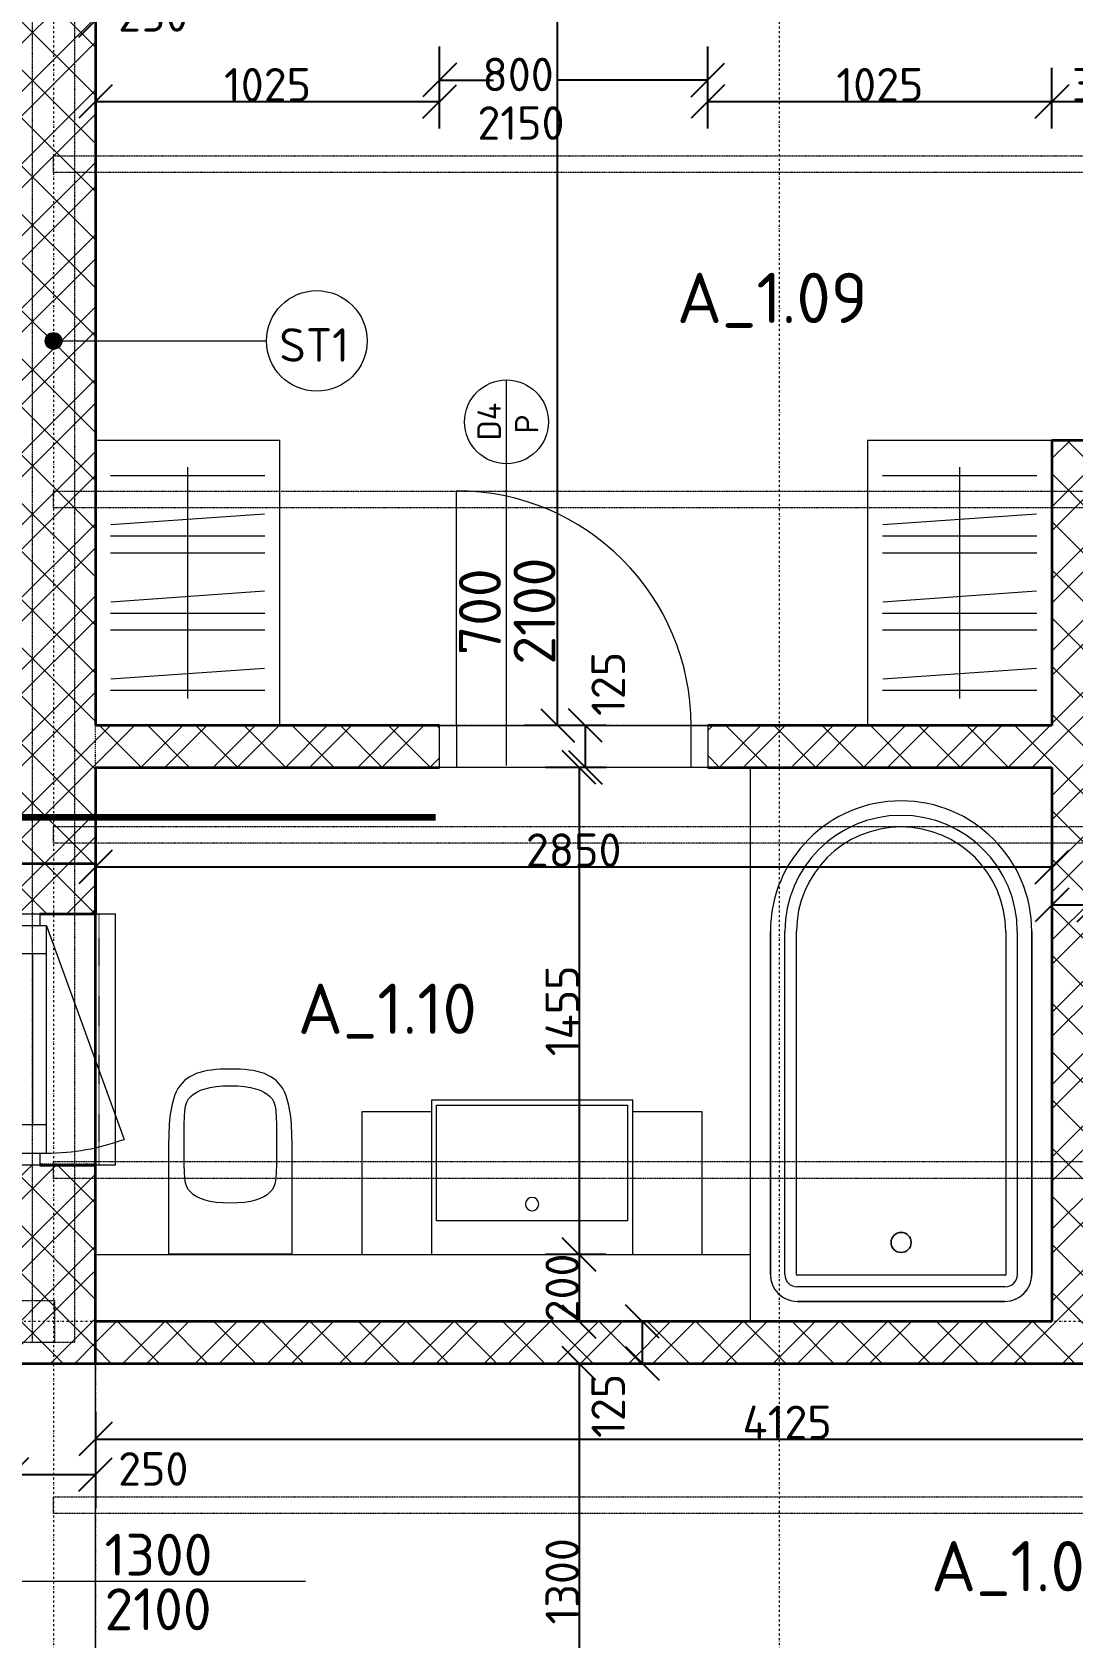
# Model space of a CAD drawing. Extents: x 43000 to 200282, y 3579 to 63943.
# Drawn here: x 54116 to 57220, y 16109 to 20899 of the extents above; entities that cross this region are included whole.
import ezdxf

# ---------------------------------------------------------------- set-up
doc = ezdxf.new("R2010")
doc.units = 0
doc.header["$MEASUREMENT"] = 0
for name, pattern in [('Bodkočiarkovaná 3mm', [5, 3, -1, 0, -1]), ('Bodkočiarkovaná 6mm', [14, 6, -4, 0, -4]), ('ciarkovana 1_5mm', [3, 1.5, -1.5]), ('Nad rovinou rezu _viditeľná hrana_', [6, 3, -1.5, 0, -1.5])]:
    doc.linetypes.add(name, pattern=pattern)
doc.layers.get('Defpoints').update_dxf_attribs({"color": 242, "linetype": 'CONTINUOUS'})
for name, color, linetype, lineweight in [('0-1', 7, 'CONTINUOUS', 5), ('Dimensions', 7, 'CONTINUOUS', 9), ('Door Tags', 7, 'CONTINUOUS', 9), ('Dvere - nad rovinou rezu', 7, 'Bodkočiarkovaná 3mm', 9), ('Frame_Mullion', 7, 'CONTINUOUS', 18), ('Generic Models', 7, 'CONTINUOUS', 9), ('Grids-1', 7, 'Bodkočiarkovaná 6mm', 9), ('Medium Lines', 7, 'CONTINUOUS', 18), ('Plan Swing', 7, 'CONTINUOUS', 9), ('Room Tags', 7, 'CONTINUOUS', 9), ('Sections-2', 7, 'CONTINUOUS', 100), ('Wall Tags', 7, 'CONTINUOUS', 9), ('Walls', 7, 'CONTINUOUS', 18), ('Walls-2', 7, 'CONTINUOUS', 35), ('Walls-3', 7, 'CONTINUOUS', 35), ('Windows', 7, 'CONTINUOUS', 18)]:
    doc.layers.add(name, color=color, linetype=linetype, lineweight=lineweight)
for name, color, linetype, lineweight, true_color in [('_Hidden Lines_', 7, 'CONTINUOUS', 9, 0xc0c0c0), ('_Hidden Lines_-1', 9, 'ciarkovana 1_5mm', 18, 0x808080), ('Cut Pattern-1', 7, 'CONTINUOUS', 9, 0x787878), ('Detail Items-1', 7, 'CONTINUOUS', 9, 0xb7ccd2), ('Floors-1', 7, 'Nad rovinou rezu _viditeľná hrana_', 9, 0x666666), ('Furniture', 9, 'CONTINUOUS', 9, 0x808080), ('Nad rovinou rezu-1', 7, 'Bodkočiarkovaná 3mm', 9, 0xc0c0c0), ('Plumbing Fixtures', 9, 'CONTINUOUS', 9, 0x808080), ('Walls-1', 7, 'Nad rovinou rezu _viditeľná hrana_', 9, 0x666666)]:
    doc.layers.add(name, color=color, linetype=linetype, lineweight=lineweight, true_color=true_color)
doc.layers.add('koty', color=7, linetype='CONTINUOUS')
doc.styles.add('ISOCPEUR_2', font='isocpeur.ttf', dxfattribs={"height": 100})
doc.styles.add('ISOCPEUR_4', font='isocpeur.ttf', dxfattribs={"height": 100})
doc.styles.add('ISOCPEUR_5', font='isocpeur.ttf', dxfattribs={"height": 150})
doc.styles.add('ISOCPEUR_6', font='isocpeur.ttf', dxfattribs={"height": 125})
doc.styles.add('ISOCPEUR_B_1', font='', dxfattribs={"height": 150})
doc.styles.get('ISOCPEUR_B_1').set_extended_font_data('ISOCPEUR', bold=True)
doc.dimstyles.new('CS_Priebežná_-_2_0_mm__stavbárska_čiarka_čERVENA', dxfattribs={"dimscale": 304.8, "dimtxt": 99.598118, "dimasz": 0.328084, "dimexe": 0.328084, "dimexo": 0.0625, "dimgap": 0, "dimtad": 1, "dimdec": 0, "dimrnd": 5, "dimzin": 0, "dimdsep": 46, "dimtxsty": 'ISOCPEUR_2', "dimblk1": 'OBLIQUE', "dimblk2": 'OBLIQUE', "dimsah": 1, "dimcen": 0.09, "dimazin": 0, "dimtfac": 1, "dimtdec": 4, "dimtix": 1, "dimtmove": 0, "dimatfit": 3, "dimfxl": 0.328084, "dimfxlon": 1, "dimtvp": 1, "dimtolj": 1, "dimtzin": 0, "dimarcsym": 2})
doc.dimstyles.new('CS_Priebežná_-_2_0_mm__stavbárska_čiarka_čERVENA_1', dxfattribs={"dimscale": 304.8, "dimtxt": 99.598118, "dimasz": 0.328084, "dimexe": 0.328084, "dimexo": 0.0625, "dimgap": 0, "dimtad": 1, "dimdec": 0, "dimrnd": 5, "dimzin": 0, "dimdsep": 46, "dimtxsty": 'ISOCPEUR_2', "dimblk1": 'OBLIQUE', "dimblk2": 'OBLIQUE', "dimsah": 1, "dimcen": 0.09, "dimazin": 0, "dimtfac": 1, "dimtdec": 4, "dimtix": 1, "dimtmove": 2, "dimatfit": 3, "dimfxl": 0.328084, "dimfxlon": 1, "dimtvp": 1, "dimtolj": 1, "dimtzin": 0, "dimarcsym": 2})
pattern_1 = [(45, (55662.63, 12599.48), (-107.763, 107.763), []), (45, (55734.47, 12599.48), (-107.763, 107.763), []), (135, (55662.63, 12599.48), (-71.84205, -71.84205), [])]

# ---------------------------------------------------------------- blocks, each defined once
blk = doc.blocks.new('VOJTEK_2026_STAT_v2_IFC_export_rvt-1-PODLAHA 1NP')
at = {"layer": 'Walls-1'}
for p, q in [((-1358.3, 8632.8), (-1358.3, 8070.4)), ((-1358.3, 8070.4), (-1358.3, 7310.4)), ((-1358.3, 7310.4), (-1358.3, 5670.4)), ((-1523.4, 4922.8), (-1358.3, 4922.8)), ((-1358.3, 4922.8), (-1358.3, 4904.9)), ((-1358.3, 4327.9), (-1358.3, 4904.9))]:
    blk.add_line(p, q, dxfattribs=at)
blk = doc.blocks.new('Okno 1-krídlové - 750_870-6615750-PODLAHA 1NP')
at = {"layer": '_Hidden Lines_'}
blk.add_line((-339, -21), (298.1, 210.9), dxfattribs=at)
blk.add_arc((-339, -21), 678, 360, 20, dxfattribs=at)
at = {"layer": 'Frame_Mullion'}
blk.add_line((314, -125), (-314, -125), dxfattribs=at)
at = {"layer": 'Windows'}
for p, q in [((-375, -41), (-339, -41)), ((-375, -125), (-375, -41)), ((339, -21), (-339, -21)), ((-339, -21), (-339, -41)), ((-339, -41), (-339, -105)), ((-255, -21), (-255, -105)), ((255, -21), (255, -105)), ((339, -41), (339, -21)), ((339, -41), (375, -41)), ((339, -105), (339, -41)), ((375, -41), (375, -125)), ((-255, -63), (255, -63)), ((-314, -125), (-375, -125)), ((-339, -105), (-305, -105)), ((-305, -105), (-314, -125)), ((-305, -105), (305, -105)), ((305, -105), (339, -105)), ((314, -125), (305, -105)), ((375, -125), (314, -125))]:
    blk.add_line(p, q, dxfattribs=at)
blk = doc.blocks.new('Dvere 1-kridlové obložkové plné - 700x2100-6596538-PODLAHA 1NP')
at = {"layer": 'Dvere - nad rovinou rezu'}
for p, q in [((-400, 62.5), (400, 62.5)), ((-400, -62.5), (400, -62.5))]:
    blk.add_line(p, q, dxfattribs=at)
at = {"layer": 'Frame_Mullion'}
for p, q in [((-400, 62.5), (-350, 62.5)), ((-400, -62.5), (-400, 62.5)), ((-350, 62.5), (-350, -62.5)), ((350, 62.5), (400, 62.5)), ((350, -62.5), (350, 62.5)), ((400, 62.5), (400, -62.5)), ((-350, -62.5), (-400, -62.5)), ((400, -62.5), (350, -62.5))]:
    blk.add_line(p, q, dxfattribs=at)
at = {"layer": 'Plan Swing'}
blk.add_line((350, -62.5), (350, -762.5), dxfattribs=at)
blk.add_arc((350, -62.5), 700, 180, 270, dxfattribs=at)
blk = doc.blocks.new('Door-Opening - 1300 x 2100-6599965-PODLAHA 1NP')
at = {"layer": 'Detail Items-1'}
for p, q in [((641.8, 125), (-658.2, 125)), ((-658.2, -125), (641.8, -125))]:
    blk.add_line(p, q, dxfattribs=at)
at = {"layer": 'Medium Lines'}
for p, q in [((-658.2, 125), (-658.2, -125)), ((641.8, -125), (641.8, 125))]:
    blk.add_line(p, q, dxfattribs=at)
blk = doc.blocks.new('CS_Nosnik obdlznikovy1 - 125x125-6510460-PODLAHA 1NP')
at = {"layer": 'Nad rovinou rezu-1'}
for p, q in [((-875, 62.5), (7138.5, 62.5)), ((7138.5, 62.5), (7138.5, -62.5)), ((7138.5, -62.5), (-875, -62.5))]:
    blk.add_line(p, q, dxfattribs=at)
blk = doc.blocks.new('Parapet-vnutorny - Parapet-vnutorny-6417000-PODLAHA 1NP')
at = {"layer": '_Hidden Lines_-1'}
blk.add_line((-375, 186), (375, 186), dxfattribs=at)
at = {"layer": 'Generic Models'}
for p, q in [((-375, 176), (-375, 236)), ((375, 236), (-375, 236)), ((375, 236), (375, 176))]:
    blk.add_line(p, q, dxfattribs=at)
blk = doc.blocks.new('CS_WC - CS_WC-6343742-PODLAHA 1NP')
at = {"layer": 'Plumbing Fixtures'}
for p, q in [((-184, 320), (-184, 0)), ((184, 0), (184, 320)), ((-184, 0), (184, 0))]:
    blk.add_line(p, q, dxfattribs=at)
for points, knots in [([(0, 550.9), (-80.9, 550.9), (-184, 524.4), (-184, 357.1), (-184, 320)], [0, 0, 0, 0, 0.3878063, 0.7276626, 0.7276626, 0.7276626, 0.7276626]), ([(184, 320), (184, 357.1), (184, 524.4), (80.9, 550.9), (0, 550.9)], [0, 0, 0, 0, 0.3398563, 0.7276626, 0.7276626, 0.7276626, 0.7276626]), ([(-138, 325.9), (-138, 422.5), (-139.7, 471.5), (-63.5, 500.9), (0, 500.9)], [-0.4610109, -0.4610109, -0.4610109, -0.4610109, -0.2124191, 0, 0, 0, 0]), ([(0, 500.9), (63.5, 500.9), (139.7, 471.5), (138, 422.5), (138, 325.9)], [-0.4610109, -0.4610109, -0.4610109, -0.4610109, -0.2485918, 0, 0, 0, 0]), ([(0, 150.8), (-63.5, 150.8), (-139.7, 180.2), (-138, 229.3), (-138, 325.9)], [-0.4610109, -0.4610109, -0.4610109, -0.4610109, -0.2485918, 0, 0, 0, 0]), ([(138, 325.9), (138, 229.3), (139.7, 180.2), (63.5, 150.8), (0, 150.8)], [-0.4610109, -0.4610109, -0.4610109, -0.4610109, -0.2124191, 0, 0, 0, 0])]:
    blk.add_open_spline(points, degree=3, knots=knots, dxfattribs=at)
blk = doc.blocks.new('CS_Umyvadlo - CS_Umyvadlo-6350523-PODLAHA 1NP')
at = {"layer": 'Plumbing Fixtures'}
for p, q in [((807.5, -140), (207.5, -140)), ((207.5, -140), (207.5, -600)), ((807.5, -600), (807.5, -140)), ((207.5, -175), (0, -175)), ((0, -175), (0, -600)), ((222.5, -500), (222.5, -154.5)), ((222.5, -154.5), (792.5, -154.5)), ((792.5, -154.5), (792.5, -500)), ((1015, -175), (807.5, -175)), ((1015, -600), (1015, -175)), ((792.5, -500), (222.5, -500))]:
    blk.add_line(p, q, dxfattribs=at)
for start, end in [(0, 180), (180, 360)]:
    blk.add_arc((507.5, -450), 20, start, end, dxfattribs=at)
blk = doc.blocks.new('CS_Vaňa - CS_Vaňa-6634888-PODLAHA 1NP')
at = {"layer": 'Plumbing Fixtures'}
for p, q in [((686.4, 389.8), (-336.7, 389.8)), ((686.4, 389.8), (-336.7, 389.8)), ((-336.7, 389.8), (686.4, 389.8)), ((-336.7, 346.6), (686.4, 346.6)), ((-336.7, 311.9), (686.4, 311.9)), ((688.6, 309.8), (688.6, -309.8)), ((723.3, 309.8), (723.3, -309.8)), ((766.4, -309.8), (766.4, 309.8)), ((766.4, -309.8), (766.4, 309.8)), ((766.4, 309.8), (766.4, -309.8)), ((686.4, -311.9), (-336.7, -311.9)), ((686.4, -346.6), (-336.7, -346.6)), ((686.4, -389.8), (-336.7, -389.8)), ((-336.7, -389.8), (686.4, -389.8)), ((686.4, -389.8), (-336.7, -389.8)), ((-826.4, -449.8), (826.4, -449.8)), ((-826.4, -449.8), (826.4, -449.8))]:
    blk.add_line(p, q, dxfattribs=at)
blk.add_circle((590.8, 0), 30, dxfattribs=at)
for centre, radius, start, end in [((-336.7, 0), 389.8, 90, 270), ((-336.7, 0), 389.8, 90, 270), ((-336.7, 0), 389.8, 90, 270), ((686.4, 309.8), 80, 0, 90), ((686.4, 309.8), 80, 360, 90), ((686.4, 309.8), 80, 360, 90), ((-336.7, 0), 346.6, 90, 270), ((686.4, 309.8), 36.9, 360, 90), ((-336.7, 0), 311.9, 90, 270), ((686.4, 309.8), 2.13, 0, 90), ((590.8, 0), 30, 0, 180), ((590.8, 0), 30, 180, 360), ((686.4, -309.8), 80, 270, 0), ((686.4, -309.8), 80, 270, 360), ((686.4, -309.8), 36.9, 270, 360), ((686.4, -309.8), 2.13, 270, 0), ((686.4, -309.8), 80, 270, 0)]:
    blk.add_arc(centre, radius, start, end, dxfattribs=at)
blk = doc.blocks.new('CS_Satnik - CS_Satnik-6365987-PODLAHA 1NP')
at = {"layer": 'Furniture'}
for p, q in [((850.3, 0), (0, 0)), ((0, 0), (0, -550)), ((850.3, -550), (850.3, 0)), ((105, -45), (105, -505)), ((139, -45.6), (171, -504.4)), ((285, -45), (285, -505)), ((335.1, -45), (335.1, -505)), ((369.1, -45.6), (401.2, -504.4)), ((515.1, -45), (515.1, -505)), ((565.2, -45), (565.2, -505)), ((599.2, -45.6), (631.3, -504.4)), ((745.2, -45), (745.2, -505)), ((80, -275), (770.3, -275)), ((0, -550), (850.3, -550))]:
    blk.add_line(p, q, dxfattribs=at)
blk = doc.blocks.new('CS_Nosnik obdlznikovy1 - 125x125-6591289-PODLAHA 1NP')
at = {"layer": 'Nad rovinou rezu-1'}
for p, q in [((-3246.1, 62.5), (3183.6, 62.5)), ((3183.6, 62.5), (3183.6, -62.5)), ((3183.6, -62.5), (-3246.1, -62.5))]:
    blk.add_line(p, q, dxfattribs=at)
blk = doc.blocks.new('CS_Nosnik obdlznikovy1 - 200 x 50-6574210-PODLAHA 1NP')
at = {"layer": 'Nad rovinou rezu-1'}
for p, q in [((-3900, 25), (3900, 25)), ((-3900, -25), (-3900, 25)), ((3900, -25), (-3900, -25))]:
    blk.add_line(p, q, dxfattribs=at)
blk = doc.blocks.new('Popis dveri - variabilné - 700_B-6629511-PODLAHA 1NP')
at = {"layer": 'Door Tags'}
for p, q in [((0, 2.5), (0, 7.5)), ((0, -15.5), (0, 2.5))]:
    blk.add_line(p, q, dxfattribs=at)
blk.add_circle((0, 5), 2.5, dxfattribs=at)
blk = doc.blocks.new('_Oblique')
at = {"layer": 'koty', "color": 0, "lineweight": -2}
blk.add_line((-0.5, -0.5), (0.5, 0.5), dxfattribs=at)
blk = doc.blocks.new('*D370')
at = {"layer": 'Defpoints', "color": 0, "transparency": 16777216}
for p in [(54055.2, 16801.6), (54305.2, 16801.6), (54305.2, 16595.9)]:
    blk.add_point(p, dxfattribs=at)
at = {"layer": 'Dimensions', "color": 0, "lineweight": -2, "transparency": 16777216}
for p, q in [((54055.2, 16782.5), (54055.2, 16495.9)), ((54305.2, 16782.5), (54305.2, 16495.9)), ((54055.2, 16595.9), (54305.2, 16595.9))]:
    blk.add_line(p, q, dxfattribs=at)
at = {"layer": 'Dimensions', "color": 0, "lineweight": -2, "transparency": 16777216, "xscale": 100, "yscale": 100, "zscale": 100, "rotation": 180}
blk.add_blockref('_Oblique', (54055.2, 16595.9), dxfattribs=at)
at = {"layer": 'Dimensions', "color": 0, "lineweight": -2, "transparency": 16777216, "xscale": 100, "yscale": 100, "zscale": 100}
blk.add_blockref('_Oblique', (54305.2, 16595.9), dxfattribs=at)
at = {"layer": 'Dimensions', "color": 0, "transparency": 16777216, "insert": (54372.7, 16662.6), "char_height": 100, "width": 255.124, "attachment_point": 1, "line_spacing_factor": 1.149209, "style": 'ISOCPEUR_2'}
blk.add_mtext('\\A1;250', dxfattribs=at)
blk = doc.blocks.new('*D371')
at = {"layer": 'Defpoints', "color": 0, "transparency": 16777216}
for p in [(54305.2, 16801.6), (58430.3, 16801.6), (58430.3, 16701.6)]:
    blk.add_point(p, dxfattribs=at)
at = {"layer": 'Dimensions', "color": 0, "lineweight": -2, "transparency": 16777216}
for p, q in [((54305.2, 16782.5), (54305.2, 16601.6)), ((58430.3, 16782.5), (58430.3, 16601.6)), ((54305.2, 16701.6), (58430.3, 16701.6))]:
    blk.add_line(p, q, dxfattribs=at)
at = {"layer": 'Dimensions', "color": 0, "lineweight": -2, "transparency": 16777216, "xscale": 100, "yscale": 100, "zscale": 100, "rotation": 180}
blk.add_blockref('_Oblique', (54305.2, 16701.6), dxfattribs=at)
at = {"layer": 'Dimensions', "color": 0, "lineweight": -2, "transparency": 16777216, "xscale": 100, "yscale": 100, "zscale": 100}
blk.add_blockref('_Oblique', (58430.3, 16701.6), dxfattribs=at)
at = {"layer": 'Dimensions', "color": 0, "transparency": 16777216, "insert": (56367.8, 16751.6), "char_height": 100, "width": 326.375, "attachment_point": 5, "style": 'ISOCPEUR_2'}
blk.add_mtext('\\A1;4125', dxfattribs=at)
blk = doc.blocks.new('Popis dveri - variabilné - 700-6628186-PODLAHA 1NP')
at = {"layer": 'Door Tags'}
for p, q in [((0, -15.5), (0, 2.5)), ((0, -20.5), (0, -15.5))]:
    blk.add_line(p, q, dxfattribs=at)
blk.add_circle((0, -18), 2.5, dxfattribs=at)
blk = doc.blocks.new('*D436')
at = {"layer": 'Defpoints', "color": 0, "transparency": 16777216}
for p in [(55847.3, 23232.1), (55683.3, 18830.3), (55847.3, 18830.3)]:
    blk.add_point(p, dxfattribs=at)
at = {"layer": 'Dimensions', "color": 0, "lineweight": -2, "transparency": 16777216}
for p, q in [((55828.2, 23232.1), (55583.3, 23232.1)), ((55683.3, 23232.1), (55683.3, 22074.5)), ((55683.3, 18830.3), (55683.3, 21794.5)), ((55828.2, 18830.3), (55583.3, 18830.3))]:
    blk.add_line(p, q, dxfattribs=at)
at = {"layer": 'Dimensions', "color": 0, "lineweight": -2, "transparency": 16777216, "xscale": 100, "yscale": 100, "zscale": 100}
for p, rotation in [((55683.3, 23232.1), 90), ((55683.3, 18830.3), 270)]:
    blk.add_blockref('_Oblique', p, dxfattribs=dict(at, rotation=rotation))
at = {"layer": 'Dimensions', "color": 0, "transparency": 16777216, "insert": (55616.6, 21752.9), "char_height": 100, "width": 363.15, "attachment_point": 1, "rotation": 90, "line_spacing_factor": 1.149209, "style": 'ISOCPEUR_2'}
blk.add_mtext('\\A1;4400', dxfattribs=at)
blk = doc.blocks.new('*D437')
at = {"layer": 'Defpoints', "color": 0, "transparency": 16777216}
for p in [(55847.3, 18830.3), (55765.9, 18705.3), (55847.3, 18705.3)]:
    blk.add_point(p, dxfattribs=at)
at = {"layer": 'Dimensions', "color": 0, "lineweight": -2, "transparency": 16777216}
for p, q in [((55828.2, 18830.3), (55665.9, 18830.3)), ((55765.9, 18830.3), (55765.9, 18705.3)), ((55828.2, 18705.3), (55665.9, 18705.3))]:
    blk.add_line(p, q, dxfattribs=at)
at = {"layer": 'Dimensions', "color": 0, "lineweight": -2, "transparency": 16777216, "xscale": 100, "yscale": 100, "zscale": 100}
for p, rotation in [((55765.9, 18830.3), 90), ((55765.9, 18705.3), 270)]:
    blk.add_blockref('_Oblique', p, dxfattribs=dict(at, rotation=rotation))
at = {"layer": 'Dimensions', "color": 0, "transparency": 16777216, "insert": (55784.3, 18858.7), "char_height": 100, "width": 229.842, "attachment_point": 1, "rotation": 90, "line_spacing_factor": 1.149209, "style": 'ISOCPEUR_2'}
blk.add_mtext('\\A1;125', dxfattribs=at)
blk = doc.blocks.new('*D438')
at = {"layer": 'Defpoints', "color": 0, "transparency": 16777216}
for p in [(55847.3, 18705.3), (55747.3, 17252.4), (55847.3, 17252.4)]:
    blk.add_point(p, dxfattribs=at)
at = {"layer": 'Dimensions', "color": 0, "lineweight": -2, "transparency": 16777216}
for p, q in [((55828.2, 18705.3), (55647.3, 18705.3)), ((55747.3, 18705.3), (55747.3, 17252.4)), ((55828.2, 17252.4), (55647.3, 17252.4))]:
    blk.add_line(p, q, dxfattribs=at)
at = {"layer": 'Dimensions', "color": 0, "lineweight": -2, "transparency": 16777216, "xscale": 100, "yscale": 100, "zscale": 100}
for p, rotation in [((55747.3, 18705.3), 90), ((55747.3, 17252.4), 270)]:
    blk.add_blockref('_Oblique', p, dxfattribs=dict(at, rotation=rotation))
at = {"layer": 'Dimensions', "color": 0, "transparency": 16777216, "insert": (55697.3, 17978.9), "char_height": 100, "width": 326.375, "attachment_point": 5, "rotation": 90, "style": 'ISOCPEUR_2'}
blk.add_mtext('\\A1;1455', dxfattribs=at)
blk = doc.blocks.new('*D439')
at = {"layer": 'Defpoints', "color": 0, "transparency": 16777216}
for p in [(55847.3, 17252.4), (55747.3, 17052.4), (55847.3, 17052.4)]:
    blk.add_point(p, dxfattribs=at)
at = {"layer": 'Dimensions', "color": 0, "lineweight": -2, "transparency": 16777216}
for p, q in [((55828.2, 17252.4), (55647.3, 17252.4)), ((55747.3, 17252.4), (55747.3, 17052.4)), ((55828.2, 17052.4), (55647.3, 17052.4))]:
    blk.add_line(p, q, dxfattribs=at)
at = {"layer": 'Dimensions', "color": 0, "lineweight": -2, "transparency": 16777216, "xscale": 100, "yscale": 100, "zscale": 100}
for p, rotation in [((55747.3, 17252.4), 90), ((55747.3, 17052.4), 270)]:
    blk.add_blockref('_Oblique', p, dxfattribs=dict(at, rotation=rotation))
at = {"layer": 'Dimensions', "color": 0, "transparency": 16777216, "insert": (55697.3, 17152.4), "char_height": 100, "width": 255.124, "attachment_point": 5, "rotation": 90, "style": 'ISOCPEUR_2'}
blk.add_mtext('\\A1;200', dxfattribs=at)
blk = doc.blocks.new('*D440')
at = {"layer": 'Defpoints', "color": 0, "transparency": 16777216}
for p in [(55847.3, 17052.4), (55847.3, 16927.4), (55935.9, 16927.4)]:
    blk.add_point(p, dxfattribs=at)
at = {"layer": 'Dimensions', "color": 0, "lineweight": -2, "transparency": 16777216}
for p, q in [((55866.3, 17052.4), (56035.9, 17052.4)), ((55935.9, 17052.4), (55935.9, 16927.4)), ((55866.3, 16927.4), (56035.9, 16927.4))]:
    blk.add_line(p, q, dxfattribs=at)
at = {"layer": 'Dimensions', "color": 0, "lineweight": -2, "transparency": 16777216, "xscale": 100, "yscale": 100, "zscale": 100}
for p, rotation in [((55935.9, 17052.4), 90), ((55935.9, 16927.4), 270)]:
    blk.add_blockref('_Oblique', p, dxfattribs=dict(at, rotation=rotation))
at = {"layer": 'Dimensions', "color": 0, "transparency": 16777216, "insert": (55784.3, 16705.1), "char_height": 100, "width": 229.842, "attachment_point": 1, "rotation": 90, "line_spacing_factor": 1.149209, "style": 'ISOCPEUR_2'}
blk.add_mtext('\\A1;125', dxfattribs=at)
blk = doc.blocks.new('*D441')
at = {"layer": 'Defpoints', "color": 0, "transparency": 16777216}
for p in [(55847.3, 16927.4), (55747.3, 15627.4), (55847.3, 15627.4)]:
    blk.add_point(p, dxfattribs=at)
at = {"layer": 'Dimensions', "color": 0, "lineweight": -2, "transparency": 16777216}
for p, q in [((55828.2, 16927.4), (55647.3, 16927.4)), ((55747.3, 16927.4), (55747.3, 15627.4)), ((55828.2, 15627.4), (55647.3, 15627.4))]:
    blk.add_line(p, q, dxfattribs=at)
at = {"layer": 'Dimensions', "color": 0, "lineweight": -2, "transparency": 16777216, "xscale": 100, "yscale": 100, "zscale": 100}
for p, rotation in [((55747.3, 16927.4), 90), ((55747.3, 15627.4), 270)]:
    blk.add_blockref('_Oblique', p, dxfattribs=dict(at, rotation=rotation))
at = {"layer": 'Dimensions', "color": 0, "transparency": 16777216, "insert": (55697.3, 16277.4), "char_height": 100, "width": 314.883, "attachment_point": 5, "rotation": 90, "style": 'ISOCPEUR_2'}
blk.add_mtext('\\A1;1300', dxfattribs=at)
blk = doc.blocks.new('*D455')
at = {"layer": 'Defpoints', "color": 0, "transparency": 16777216}
for p in [(54055.2, 21141.5), (54305.2, 21141.5), (54305.2, 20933.4)]:
    blk.add_point(p, dxfattribs=at)
at = {"layer": 'Dimensions', "color": 0, "lineweight": -2, "transparency": 16777216}
for p, q in [((54055.2, 21122.5), (54055.2, 20833.4)), ((54305.2, 21122.5), (54305.2, 20833.4)), ((54055.2, 20933.4), (54305.2, 20933.4))]:
    blk.add_line(p, q, dxfattribs=at)
at = {"layer": 'Dimensions', "color": 0, "lineweight": -2, "transparency": 16777216, "xscale": 100, "yscale": 100, "zscale": 100, "rotation": 180}
blk.add_blockref('_Oblique', (54055.2, 20933.4), dxfattribs=at)
at = {"layer": 'Dimensions', "color": 0, "lineweight": -2, "transparency": 16777216, "xscale": 100, "yscale": 100, "zscale": 100}
blk.add_blockref('_Oblique', (54305.2, 20933.4), dxfattribs=at)
at = {"layer": 'Dimensions', "color": 0, "transparency": 16777216, "insert": (54372.7, 21000), "char_height": 100, "width": 255.124, "attachment_point": 1, "line_spacing_factor": 1.149209, "style": 'ISOCPEUR_2'}
blk.add_mtext('\\A1;250', dxfattribs=at)
blk = doc.blocks.new('*D465')
at = {"layer": 'Defpoints', "color": 0, "transparency": 16777216}
for p in [(54305.2, 20791.5), (55331.4, 20691.5), (55331.4, 20591.5)]:
    blk.add_point(p, dxfattribs=at)
at = {"layer": 'Dimensions', "color": 0, "lineweight": -2, "transparency": 16777216}
for p, q in [((55331.4, 20610.6), (55331.4, 20791.5)), ((54305.2, 20772.5), (54305.2, 20591.5)), ((54305.2, 20691.5), (55331.4, 20691.5))]:
    blk.add_line(p, q, dxfattribs=at)
at = {"layer": 'Dimensions', "color": 0, "lineweight": -2, "transparency": 16777216, "xscale": 100, "yscale": 100, "zscale": 100, "rotation": 180}
blk.add_blockref('_Oblique', (54305.2, 20691.5), dxfattribs=at)
at = {"layer": 'Dimensions', "color": 0, "lineweight": -2, "transparency": 16777216, "xscale": 100, "yscale": 100, "zscale": 100}
blk.add_blockref('_Oblique', (55331.4, 20691.5), dxfattribs=at)
at = {"layer": 'Dimensions', "color": 0, "transparency": 16777216, "insert": (54818.3, 20741.5), "char_height": 100, "width": 314.883, "attachment_point": 5, "style": 'ISOCPEUR_2'}
blk.add_mtext('\\A1;1025', dxfattribs=at)
blk = doc.blocks.new('*D466')
at = {"layer": 'Defpoints', "color": 0, "transparency": 16777216}
for p in [(56131.4, 20755.5), (55331.4, 20591.5), (56131.4, 20591.5)]:
    blk.add_point(p, dxfattribs=at)
at = {"layer": 'Dimensions', "color": 0, "lineweight": -2, "transparency": 16777216}
for p, q in [((55331.4, 20610.6), (55331.4, 20855.5)), ((56131.4, 20610.6), (56131.4, 20855.5)), ((55331.4, 20755.5), (55491.9, 20755.5)), ((56131.4, 20755.5), (55681.9, 20755.5))]:
    blk.add_line(p, q, dxfattribs=at)
at = {"layer": 'Dimensions', "color": 0, "lineweight": -2, "transparency": 16777216, "xscale": 100, "yscale": 100, "zscale": 100, "rotation": 180}
blk.add_blockref('_Oblique', (55331.4, 20755.5), dxfattribs=at)
at = {"layer": 'Dimensions', "color": 0, "lineweight": -2, "transparency": 16777216, "xscale": 100, "yscale": 100, "zscale": 100}
blk.add_blockref('_Oblique', (56131.4, 20755.5), dxfattribs=at)
at = {"layer": 'Dimensions', "color": 0, "transparency": 16777216, "insert": (55459.3, 20822.2), "char_height": 100, "width": 255.124, "attachment_point": 1, "line_spacing_factor": 1.149209, "style": 'ISOCPEUR_2'}
blk.add_mtext('\\A1;800', dxfattribs=at)
blk = doc.blocks.new('*D467')
at = {"layer": 'Defpoints', "color": 0, "transparency": 16777216}
for p in [(57157.6, 20691.5), (56131.4, 20591.5), (57157.6, 20591.5)]:
    blk.add_point(p, dxfattribs=at)
at = {"layer": 'Dimensions', "color": 0, "lineweight": -2, "transparency": 16777216}
for p, q in [((56131.4, 20610.6), (56131.4, 20791.5)), ((57157.6, 20610.6), (57157.6, 20791.5)), ((56131.4, 20691.5), (57157.6, 20691.5))]:
    blk.add_line(p, q, dxfattribs=at)
at = {"layer": 'Dimensions', "color": 0, "lineweight": -2, "transparency": 16777216, "xscale": 100, "yscale": 100, "zscale": 100, "rotation": 180}
blk.add_blockref('_Oblique', (56131.4, 20691.5), dxfattribs=at)
at = {"layer": 'Dimensions', "color": 0, "lineweight": -2, "transparency": 16777216, "xscale": 100, "yscale": 100, "zscale": 100}
blk.add_blockref('_Oblique', (57157.6, 20691.5), dxfattribs=at)
at = {"layer": 'Dimensions', "color": 0, "transparency": 16777216, "insert": (56644.5, 20741.5), "char_height": 100, "width": 314.883, "attachment_point": 5, "style": 'ISOCPEUR_2'}
blk.add_mtext('\\A1;1025', dxfattribs=at)
blk = doc.blocks.new('*D468')
at = {"layer": 'Defpoints', "color": 0, "transparency": 16777216}
for p in [(57470.3, 20691.5), (57157.6, 20591.5), (57470.3, 20591.5)]:
    blk.add_point(p, dxfattribs=at)
at = {"layer": 'Dimensions', "color": 0, "lineweight": -2, "transparency": 16777216}
for p, q in [((57157.6, 20610.6), (57157.6, 20791.5)), ((57470.3, 20610.6), (57470.3, 20791.5)), ((57157.6, 20691.5), (57470.3, 20691.5))]:
    blk.add_line(p, q, dxfattribs=at)
at = {"layer": 'Dimensions', "color": 0, "lineweight": -2, "transparency": 16777216, "xscale": 100, "yscale": 100, "zscale": 100, "rotation": 180}
blk.add_blockref('_Oblique', (57157.6, 20691.5), dxfattribs=at)
at = {"layer": 'Dimensions', "color": 0, "lineweight": -2, "transparency": 16777216, "xscale": 100, "yscale": 100, "zscale": 100}
blk.add_blockref('_Oblique', (57470.3, 20691.5), dxfattribs=at)
at = {"layer": 'Dimensions', "color": 0, "transparency": 16777216, "insert": (57313.9, 20741.5), "char_height": 100, "width": 229.842, "attachment_point": 5, "style": 'ISOCPEUR_2'}
blk.add_mtext('\\A1;315', dxfattribs=at)
blk = doc.blocks.new('*D474')
at = {"layer": 'Defpoints', "color": 0, "transparency": 16777216}
for p in [(54305.2, 18508.3), (57157.6, 18508.3), (57157.6, 18408.3)]:
    blk.add_point(p, dxfattribs=at)
at = {"layer": 'Dimensions', "color": 0, "lineweight": -2, "transparency": 16777216}
for p, q in [((54305.2, 18489.2), (54305.2, 18308.3)), ((57157.6, 18489.2), (57157.6, 18308.3)), ((54305.2, 18408.3), (57157.6, 18408.3))]:
    blk.add_line(p, q, dxfattribs=at)
at = {"layer": 'Dimensions', "color": 0, "lineweight": -2, "transparency": 16777216, "xscale": 100, "yscale": 100, "zscale": 100, "rotation": 180}
blk.add_blockref('_Oblique', (54305.2, 18408.3), dxfattribs=at)
at = {"layer": 'Dimensions', "color": 0, "lineweight": -2, "transparency": 16777216, "xscale": 100, "yscale": 100, "zscale": 100}
blk.add_blockref('_Oblique', (57157.6, 18408.3), dxfattribs=at)
at = {"layer": 'Dimensions', "color": 0, "transparency": 16777216, "insert": (55731.4, 18458.3), "char_height": 100, "width": 340.166, "attachment_point": 5, "style": 'ISOCPEUR_2'}
blk.add_mtext('\\A1;2850', dxfattribs=at)
blk = doc.blocks.new('*D475')
at = {"layer": 'Defpoints', "color": 0, "transparency": 16777216}
for p in [(57157.6, 18508.3), (57282.6, 18508.3), (57282.6, 18294.9)]:
    blk.add_point(p, dxfattribs=at)
at = {"layer": 'Dimensions', "color": 0, "lineweight": -2, "transparency": 16777216}
for p, q in [((57157.6, 18489.2), (57157.6, 18194.9)), ((57282.6, 18489.2), (57282.6, 18194.9)), ((57157.6, 18294.9), (57282.6, 18294.9))]:
    blk.add_line(p, q, dxfattribs=at)
at = {"layer": 'Dimensions', "color": 0, "lineweight": -2, "transparency": 16777216, "xscale": 100, "yscale": 100, "zscale": 100, "rotation": 180}
blk.add_blockref('_Oblique', (57157.6, 18294.9), dxfattribs=at)
at = {"layer": 'Dimensions', "color": 0, "lineweight": -2, "transparency": 16777216, "xscale": 100, "yscale": 100, "zscale": 100}
blk.add_blockref('_Oblique', (57282.6, 18294.9), dxfattribs=at)
at = {"layer": 'Dimensions', "color": 0, "transparency": 16777216, "insert": (57352.6, 18361.6), "char_height": 100, "width": 229.842, "attachment_point": 1, "line_spacing_factor": 1.149209, "style": 'ISOCPEUR_2'}
blk.add_mtext('\\A1;125', dxfattribs=at)
blk = doc.blocks.new('Kota obkladu - _Výška obkladu_ _Odsadenie od podlahy_-6606007-PODLAHA 1NP')
at = {"layer": 'Wall Tags'}
blk.add_circle((0, 0), 3, dxfattribs=at)

msp = doc.modelspace()

# ---------------------------------------------------------------- hatches: boundary and pattern name
at = {"layer": 'Cut Pattern-1'}
h = msp.add_hatch(dxfattribs=at)
h.set_pattern_fill('FP_1', color=256, style=0, pattern_type=2)
h.set_pattern_definition(pattern_1)
h.paths.add_polyline_path([(54147.1, 17177.4), (54305.2, 17177.4), (54305.2, 17504.4), (54055.2, 17504.4), (54055.2, 17177.4)])
h.paths.add_polyline_path([(54055.2, 18269.8), (54305.2, 18269.8), (54305.2, 19909.9), (54055.2, 19909.9), (54055.2, 18309)])
h.paths.add_polyline_path([(54305.2, 20669.9), (54305.2, 21231), (54055.2, 21231), (54055.2, 20669.9), (54304.3, 20669.9)])
h.paths.add_polyline_path([(54147.1, 23231), (54305.2, 23231), (54305.2, 23232.1), (54055.2, 23232.1), (54055.2, 23231), (54139.2, 23231)])
h = msp.add_hatch(dxfattribs=at)
h.set_pattern_fill('FP_1', color=256, style=0, pattern_type=2)
h.set_pattern_definition(pattern_1)
h.paths.add_polyline_path([(54305.2, 19909.9), (54305.2, 20669.9), (54055.2, 20669.9), (54055.2, 19909.9)])
h = msp.add_hatch(dxfattribs=at)
h.set_pattern_fill('FP_1', color=256, style=0, pattern_type=2)
h.set_pattern_definition(pattern_1)
h.paths.add_polyline_path([(57158.7, 17052.4), (57282.6, 17052.4), (57282.6, 19680.6), (57157.6, 19680.6), (57157.6, 17052.4)])
h = msp.add_hatch(dxfattribs=at)
h.set_pattern_fill('FP_1', color=256, style=0, pattern_type=2)
h.set_pattern_definition(pattern_1)
h.paths.add_polyline_path([(56970.5, 18705.3), (57157.6, 18705.3), (57157.6, 18830.3), (56131.4, 18830.3), (56131.4, 18705.3), (56217.6, 18705.3)])
h.paths.add_polyline_path([(55331.4, 18705.3), (55331.4, 18830.3), (54305.2, 18830.3), (54305.2, 18705.3), (54711.7, 18705.3)])
h = msp.add_hatch(dxfattribs=at)
h.set_pattern_fill('FP_1', color=256, style=0, pattern_type=2)
h.set_pattern_definition(pattern_1)
h.paths.add_polyline_path([(54305.2, 17504.4), (54305.2, 17518.8), (54055.2, 17518.8), (54055.2, 17504.4), (54147.1, 17504.4)])
h.paths.add_polyline_path([(54305.2, 18268.8), (54305.2, 18269.8), (54055.2, 18269.8), (54055.2, 18268.8), (54147.1, 18268.8)])
h = msp.add_hatch(dxfattribs=at)
h.set_pattern_fill('FP_1', color=256, style=0, pattern_type=2)
h.set_pattern_definition(pattern_1)
h.paths.add_polyline_path([(50239.3, 16927.4), (51460.7, 16927.4), (51460.7, 17177.4), (48619.8, 17177.4), (48619.8, 16927.4), (49839.3, 16927.4), (49839.3, 17177.2), (50239.3, 17177.2), (50239.3, 17034.9)])
h.paths.add_polyline_path([(53460.7, 16927.4), (54305.2, 16927.4), (54305.2, 17177.4), (53460.7, 17177.4), (53460.7, 17093.4)])
h = msp.add_hatch(dxfattribs=at)
h.set_pattern_fill('FP_1', color=256, style=0, pattern_type=2)
h.set_pattern_definition(pattern_1)
h.paths.add_polyline_path([(61855.2, 16927.4), (61855.2, 17052.4), (59640.9, 17052.4), (59640.9, 16927.4), (61488.1, 16927.4)])
h.paths.add_polyline_path([(54335.3, 16927.4), (57467.2, 16927.4), (57467.2, 17052.4), (54305.2, 17052.4), (54305.2, 16927.4)])
h.paths.add_polyline_path([(58740.9, 16927.4), (58740.9, 17052.4), (58367.2, 17052.4), (58367.2, 16927.4), (58680.3, 16927.4)])
at = {"layer": 'Wall Tags'}
h = msp.add_hatch(color=256, dxfattribs=at)
edge = h.paths.add_edge_path()
edge.add_arc((54180.2, 19977.3), 25, 0, 360)

# ---------------------------------------------------------------- linework, layer by layer
at = {"layer": 'Floors-1'}
for p, q in [((54305.2, 16927.4), (54305.2, 10979.2)), ((54305.2, 10979.2), (54305.2, 16927.4))]:
    msp.add_line(p, q, dxfattribs=at)
at = {"layer": 'Grids-1'}
for p, q in [((54180.2, 26005.6), (54180.2, 8226.1)), ((56344.3, 26005.6), (56344.3, 8226.1)), ((65744.3, 17052.4), (43565.6, 17052.4))]:
    msp.add_line(p, q, dxfattribs=at)
at = {"layer": 'Sections-2'}
msp.add_line((53298.4, 18556.9), (55319.7, 18556.9), dxfattribs=at)
at = {"layer": 'Wall Tags'}
msp.add_line((54180.2, 19977.3), (54815.2, 19977.3), dxfattribs=at)
msp.add_circle((54180.2, 19977.3), 25, dxfattribs=at)
at = {"layer": 'Walls'}
for p, q in [((55381.4, 18830.3), (56081.4, 18830.3)), ((56081.4, 18705.3), (55381.4, 18705.3)), ((54305.2, 17252.4), (56257.6, 17252.4)), ((56257.6, 17252.4), (56257.6, 17052.4))]:
    msp.add_line(p, q, dxfattribs=at)
at = {"layer": 'Walls-2'}
for p, q in [((54055.2, 18418.2), (54305.2, 18418.2)), ((54055.2, 18418.2), (54305.2, 18418.2)), ((54305.2, 16927.4), (54305.2, 18418.2)), ((53460.7, 16927.4), (54305.2, 16927.4))]:
    msp.add_line(p, q, dxfattribs=at)
at = {"layer": 'Walls-3'}
for p, q in [((54305.2, 21231), (54305.2, 18830.3)), ((57157.6, 19680.6), (57157.6, 18830.3)), ((57470.3, 19680.6), (57157.6, 19680.6)), ((55331.4, 18830.3), (54305.2, 18830.3)), ((57157.6, 18830.3), (56131.4, 18830.3)), ((54305.2, 18705.3), (54305.2, 18268.8)), ((54305.2, 18705.3), (55331.4, 18705.3)), ((56131.4, 18705.3), (57157.6, 18705.3)), ((57157.6, 18705.3), (57157.6, 17052.4)), ((54139.2, 18268.8), (54305.2, 18268.8)), ((54139.2, 17518.8), (54305.2, 17518.8)), ((54305.2, 17052.4), (54305.2, 17518.8)), ((57157.6, 17052.4), (54305.2, 17052.4)), ((54305.2, 16927.4), (57467.2, 16927.4))]:
    msp.add_line(p, q, dxfattribs=at)

# ---------------------------------------------------------------- block references
at = {"layer": '0-1'}
msp.add_blockref('VOJTEK_2026_STAT_v2_IFC_export_rvt-1-PODLAHA 1NP', (55662.6, 12599.5), dxfattribs=at)
at = {"layer": 'Door Tags', "xscale": 49.99999999999998, "yscale": 49.99999999999998, "zscale": 49.99999999999998}
msp.add_blockref('Popis dveri - variabilné - 700_B-6629511-PODLAHA 1NP', (55531, 19485.8), dxfattribs=at)
at = {"layer": 'Door Tags', "xscale": 49.99999999999998, "yscale": 49.99999999999998, "zscale": 49.99999999999998, "rotation": 270}
msp.add_blockref('Popis dveri - variabilné - 700-6628186-PODLAHA 1NP', (54806.1, 16277.4), dxfattribs=at)
at = {"layer": 'Furniture', "rotation": 90.00000000000064}
for p in [(54305.2, 18830.3), (56607.6, 18830.3)]:
    msp.add_blockref('CS_Satnik - CS_Satnik-6365987-PODLAHA 1NP', p, dxfattribs=at)
at = {"layer": 'Generic Models', "rotation": 269.9999999999996}
msp.add_blockref('Parapet-vnutorny - Parapet-vnutorny-6417000-PODLAHA 1NP', (54129.2, 17893.8), dxfattribs=at)
at = {"layer": 'Medium Lines', "rotation": 269.9999999999999}
msp.add_blockref('Door-Opening - 1300 x 2100-6599965-PODLAHA 1NP', (54180.2, 16269.2), dxfattribs=at)
at = {"layer": 'Nad rovinou rezu-1', "rotation": 269.9999999999999}
msp.add_blockref('CS_Nosnik obdlznikovy1 - 125x125-6591289-PODLAHA 1NP', (54180.2, 20173.5), dxfattribs=at)
at = {"layer": 'Nad rovinou rezu-1'}
for name, p in [('CS_Nosnik obdlznikovy1 - 200 x 50-6574210-PODLAHA 1NP', (58080.2, 20504.4)), ('CS_Nosnik obdlznikovy1 - 200 x 50-6574210-PODLAHA 1NP', (58080.2, 19504.4)), ('CS_Nosnik obdlznikovy1 - 200 x 50-6574210-PODLAHA 1NP', (58080.2, 18504.4)), ('CS_Nosnik obdlznikovy1 - 200 x 50-6574210-PODLAHA 1NP', (58080.2, 17504.4)), ('CS_Nosnik obdlznikovy1 - 125x125-6510460-PODLAHA 1NP', (47044.8, 17052.4)), ('CS_Nosnik obdlznikovy1 - 200 x 50-6574210-PODLAHA 1NP', (58080.2, 16504.4))]:
    msp.add_blockref(name, p, dxfattribs=at)
at = {"layer": 'Plan Swing', "rotation": 180}
msp.add_blockref('Dvere 1-kridlové obložkové plné - 700x2100-6596538-PODLAHA 1NP', (55731.4, 18767.8), dxfattribs=at)
at = {"layer": 'Plumbing Fixtures', "rotation": 270.0000000000001}
msp.add_blockref('CS_Vaňa - CS_Vaňa-6634888-PODLAHA 1NP', (56707.8, 17878.9), dxfattribs=at)
at = {"layer": 'Plumbing Fixtures'}
for name, p in [('CS_WC - CS_WC-6343742-PODLAHA 1NP', (54707.4, 17254.6)), ('CS_Umyvadlo - CS_Umyvadlo-6350523-PODLAHA 1NP', (55099.8, 17852.4))]:
    msp.add_blockref(name, p, dxfattribs=at)
at = {"layer": 'Wall Tags', "xscale": 49.99999999999998, "yscale": 49.99999999999998, "zscale": 49.99999999999998}
msp.add_blockref('Kota obkladu - _Výška obkladu_ _Odsadenie od podlahy_-6606007-PODLAHA 1NP', (54965.2, 19977.3), dxfattribs=at)
at = {"layer": 'Windows', "rotation": 269.9999999999999}
msp.add_blockref('Okno 1-krídlové - 750_870-6615750-PODLAHA 1NP', (54180.2, 17893.8), dxfattribs=at)

# ---------------------------------------------------------------- texts
at = {"layer": 'Door Tags', "attachment_point": 1}
for s, insert, char_height, width, style in [('2150', (55444.3, 20677.3), 100, 292.215, 'ISOCPEUR_6'), ('1300', (54332.2, 16419.2), 125, 360.759, 'ISOCPEUR_4'), ('2100', (54332.2, 16256.4), 125, 360.759, 'ISOCPEUR_4')]:
    msp.add_mtext(s, dxfattribs=dict(at, insert=insert, char_height=char_height, width=width, style=style))
at = {"layer": 'Door Tags', "attachment_point": 1, "rotation": 90}
for s, insert, char_height, width, style in [('D4', (55444.2, 19680.4), 70, 136.287, 'ISOCPEUR_5'), ('P', (55556.3, 19700.8), 70, 68.143, 'ISOCPEUR_5'), ('2100', (55552, 19011.8), 125, 360.759, 'ISOCPEUR_4'), ('700', (55389.2, 19040), 125, 292.215, 'ISOCPEUR_4')]:
    msp.add_mtext(s, dxfattribs=dict(at, insert=insert, char_height=char_height, width=width, style=style))
at = {"layer": 'Room Tags', "char_height": 150, "attachment_point": 1, "style": 'ISOCPEUR_B_1'}
for s, insert, width in [('A_1.09', (56039, 20180.7), 733.544), ('A_1.10', (54908.4, 18060.3), 697.468), ('A_1.02', (56796.9, 16397.5), 733.544)]:
    msp.add_mtext(s, dxfattribs=dict(at, insert=insert, width=width))
at = {"layer": 'Wall Tags', "insert": (54853.4, 20015.2), "char_height": 100, "width": 260.548, "attachment_point": 1, "style": 'ISOCPEUR_2'}
msp.add_mtext('ST1', dxfattribs=at)

# ---------------------------------------------------------------- dimensions: what is measured, and where the dimension line sits
at = {"layer": 'Dimensions'}
for base, p1, p2, override, picture, middle in [((55683.3, 18830.3), (55847.3, 23232.1), (55847.3, 18830.3), {"dimpost": '<>', "dimfxl": 4401.750535}, '*D436', (55683.3, 21934.5)), ((55765.9, 18705.3), (55847.3, 18830.3), (55847.3, 18705.3), {"dimpost": '<>', "dimfxl": 125}, '*D437', (55850.9, 18973.6)), ((55935.9, 16927.4), (55847.3, 17052.4), (55847.3, 16927.4), {"dimpost": '<>', "dimfxl": 125}, '*D440', (55850.9, 16820.1))]:
    dim = msp.add_linear_dim(base=base, p1=p1, p2=p2, angle=90, dimstyle='CS_Priebežná_-_2_0_mm__stavbárska_čiarka_čERVENA_1', override=override, dxfattribs=at)
    dim.commit()
    dim.dimension.update_dxf_attribs({"geometry": picture, "text_midpoint": middle, "dimtype": 160, "text_rotation": 90})
for base, p1, p2, override, picture, middle in [((54305.2, 20933.4), (54055.2, 21141.5), (54305.2, 21141.5), {"dimpost": '<>', "dimfxl": 250}, '*D455', (54500.2, 20933.4)), ((56131.4, 20755.5), (55331.4, 20591.5), (56131.4, 20591.5), {"dimpost": '<>', "dimfxl": 800}, '*D466', (55586.9, 20755.5)), ((57282.6, 18294.9), (57157.6, 18508.3), (57282.6, 18508.3), {"dimpost": '<>', "dimfxl": 125}, '*D475', (57467.6, 18294.9)), ((54305.2, 16595.9), (54055.2, 16801.6), (54305.2, 16801.6), {"dimpost": '<>', "dimfxl": 250}, '*D370', (54500.2, 16595.9))]:
    dim = msp.add_linear_dim(base=base, p1=p1, p2=p2, dimstyle='CS_Priebežná_-_2_0_mm__stavbárska_čiarka_čERVENA_1', override=override, dxfattribs=at)
    dim.commit()
    dim.dimension.update_dxf_attribs({"geometry": picture, "text_midpoint": middle, "dimtype": 160})
for base, p1, p2, override, picture, middle in [((55331.4, 20691.5), (54305.2, 20791.5), (55331.4, 20591.5), {"dimpost": '<>', "dimfxl": 1045.479403}, '*D465', (54818.3, 20741.5)), ((57157.6, 20691.5), (56131.4, 20591.5), (57157.6, 20591.5), {"dimpost": '<>', "dimfxl": 1026.171128}, '*D467', (56644.5, 20741.5)), ((57470.3, 20691.5), (57157.6, 20591.5), (57470.3, 20591.5), {"dimpost": '<>', "dimfxl": 312.745193}, '*D468', (57313.9, 20741.5)), ((57157.6, 18408.3), (54305.2, 18508.3), (57157.6, 18508.3), {"dimpost": '<>', "dimfxl": 2852.342255}, '*D474', (55731.4, 18458.3)), ((58430.3, 16701.6), (54305.2, 16801.6), (58430.3, 16801.6), {"dimpost": '<>', "dimfxl": 4125.093148}, '*D371', (56367.8, 16751.6))]:
    dim = msp.add_linear_dim(base=base, p1=p1, p2=p2, dimstyle='CS_Priebežná_-_2_0_mm__stavbárska_čiarka_čERVENA', override=override, dxfattribs=at)
    dim.commit()
    dim.dimension.update_dxf_attribs({"geometry": picture, "text_midpoint": middle})
for base, p1, p2, override, picture, middle in [((55747.3, 17252.4), (55847.3, 18705.3), (55847.3, 17252.4), {"dimpost": '<>', "dimfxl": 1452.89878}, '*D438', (55697.3, 17978.9)), ((55747.3, 17052.4), (55847.3, 17252.4), (55847.3, 17052.4), {"dimpost": '<>', "dimfxl": 200}, '*D439', (55697.3, 17152.4)), ((55747.3, 15627.4), (55847.3, 16927.4), (55847.3, 15627.4), {"dimpost": '<>', "dimfxl": 1300}, '*D441', (55697.3, 16277.4))]:
    dim = msp.add_linear_dim(base=base, p1=p1, p2=p2, angle=90, dimstyle='CS_Priebežná_-_2_0_mm__stavbárska_čiarka_čERVENA', override=override, dxfattribs=at)
    dim.commit()
    dim.dimension.update_dxf_attribs({"geometry": picture, "text_midpoint": middle})

doc.saveas('drawing.dxf')
